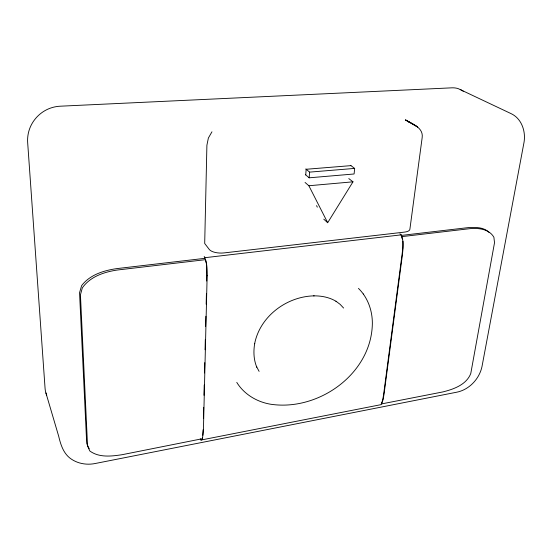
<?xml version="1.0" encoding="UTF-8"?>
<svg xmlns="http://www.w3.org/2000/svg" width="552" height="552" viewBox="0 0 552 552"><rect width="100%" height="100%" fill="white"/><g stroke="black" fill="none" stroke-linecap="round" stroke-linejoin="round"><path stroke-width="0.83" d="M203.412 418.492L203.681 407.321M203.971 395.294L204.219 384.986M204.509 372.959L204.757 362.643M205.068 349.761L205.316 339.452M205.627 326.563L205.875 316.255M206.165 304.221L206.413 293.912M206.724 281.03C206.531 272.881 208.07 263.877 204.192 256.452M203.143 429.656L202.867 435.28M305.732 174.915L306.16 169.271L350.941 165.635M350.527 165.324L354.66 168.408L354.101 173.983L309.161 177.813L309.603 172.127L305.773 168.946M202.618 437.55L202.129 439.723L200.928 440.054L200.286 438.812M381.66 403.65L383.136 399.406L384.026 394.197L402.429 254.672L403.07 248.096L402.981 241.169M323.755 219.144L327.681 222.718L352.983 181.822L348.788 178.572M211.954 131.811L208.373 138.035L206.903 145.245L204.695 243.46L209.249 249.421A11.592 4.83 1.9 0 0 224.022 252.913L404.457 232.116A10.716 4.085 6.8 0 0 409.867 229.377L422.17 137.607C423.605 127.719 412.303 123.814 405.527 119.943L417.547 126.939L405.527 119.943M381.425 403.947L442.821 391.934C453.627 389.25 466.447 384.737 470.78 373.476L494.523 242.707L493.888 237.222C489.134 229.004 478.646 227.879 470.062 228.645L401.546 236.67L402.263 238.919M200.928 440.054L381.059 404.644L382.612 400.386L383.543 395.073L402.229 253.12C402.836 247.054 403.905 240.596 401.228 234.855L399.903 233.786M204.523 258.377L116.644 268.631C103.679 270.528 89.928 274.765 81.641 285.591L79.543 292.705L86.712 443.511L89.176 448.755M401.021 235.456L468.551 227.576C475.5 227.162 483.883 227.134 489.079 232.413M401.228 234.855L205.102 257.674M305.056 182.457L308.865 185.748L352.983 181.822M309.603 172.127L354.66 168.408M45.913 392.941L58.684 436.225C60.706 444.788 63.611 454.123 71.436 459.174C78.349 463.811 87.126 465.17 95.227 463.501L456.635 392.224C469.2 389.774 479.405 378.893 482.006 366.5L523.731 143.872C526.284 132.494 522.137 118.715 510.959 113.574L458.263 88.651A27.641 21.528 -59.6 0 0 451.798 87.837L60.292 106.198A32.527 30.808 -6.8 0 0 50.867 107.985C39.64 111.739 30.781 121.626 28.345 133.225A37.446 35.452 -8.4 0 0 27.676 142.72L45.064 388.256A33.292 26.613 -21 0 0 46.713 395.163M460.244 89.417L463.273 91.239M407.997 121.371L409.577 122.661M305.353 174.591L309.161 177.813M343.599 308.044L340.115 304.338L335.975 301.233L336.313 301.44C329.572 297.328 321.616 295.775 313.791 295.865L314.088 295.858C286.716 296.424 259.964 316.344 254.644 343.737L254.713 343.434C253.347 351.341 253.637 359.656 256.756 367.128L256.618 366.749L259.109 371.372M358.462 288.385C367.611 297.349 372.248 310.072 372.358 322.761L372.358 323.092C371.917 373.766 318.193 411.882 269.928 404.119L269.604 404.05C256.349 401.594 243.894 394.004 236.773 382.398M363.313 293.947L363.526 294.299M316.544 205.627L317.324 207.159M308.865 185.748L327.681 222.718M207.138 275.717L203.46 428.745L202.501 438.695L122.144 454.696C111.435 456.304 99.105 457.822 89.824 450.984L87.554 446.016L80.433 294.796L82.351 287.833C90.314 276.517 104.245 271.95 117.369 270.011L205.475 259.668L206.648 264.629L207.138 275.717"/></g></svg>
